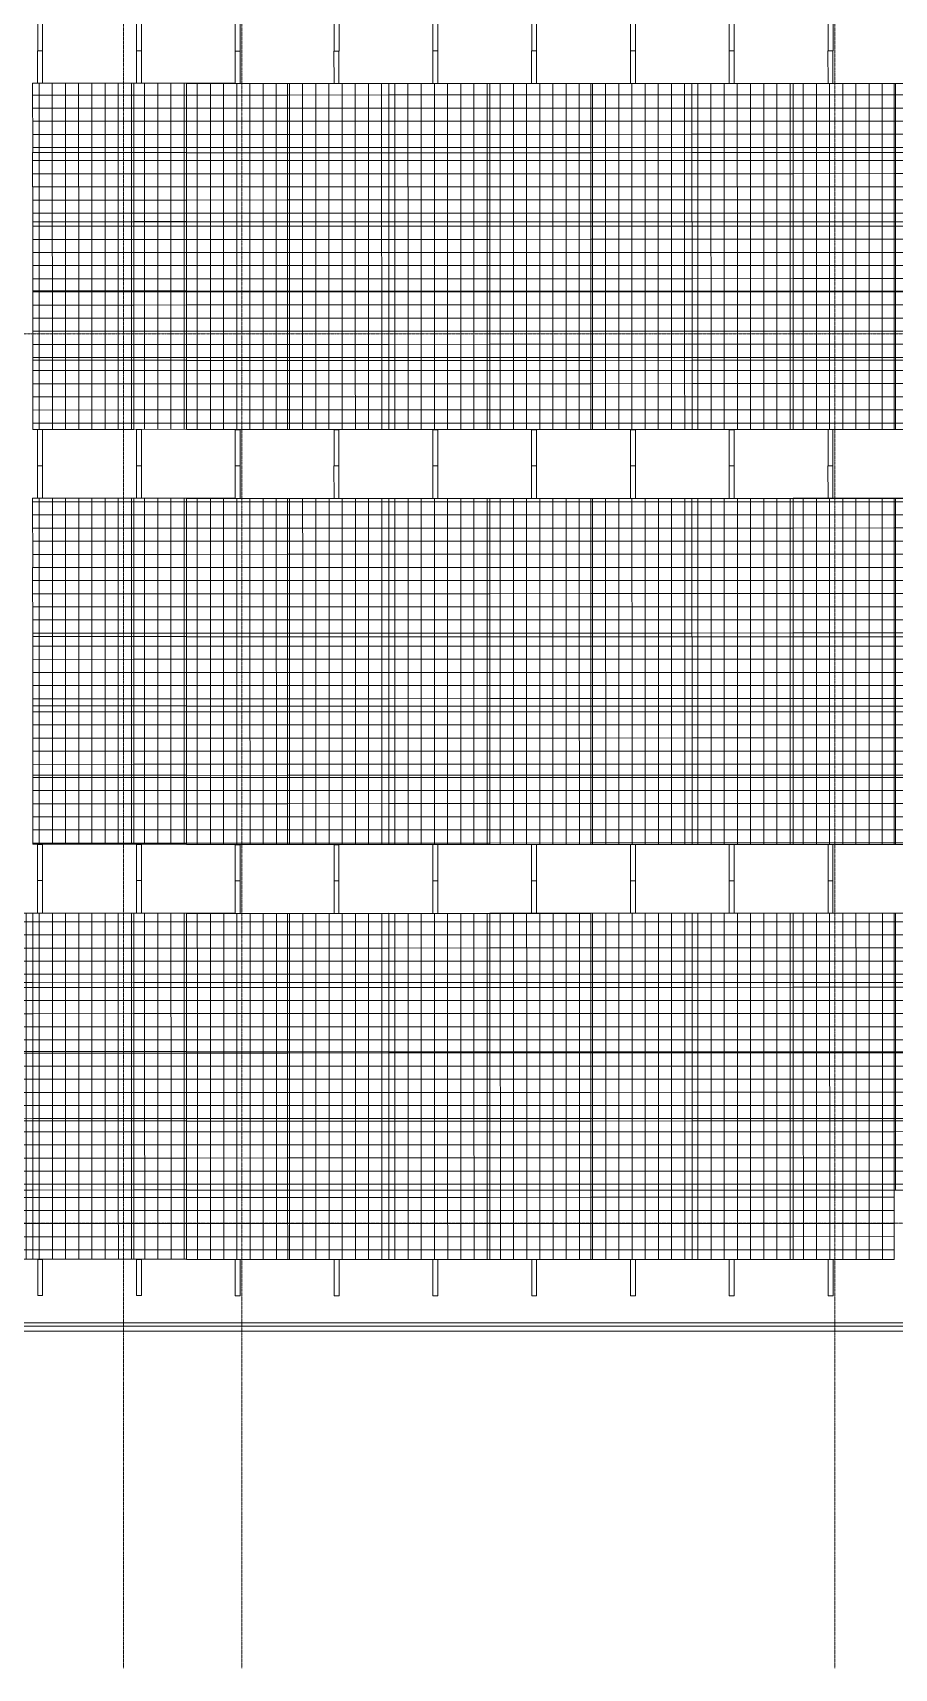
# Model space of a CAD drawing. Header units: inches. Extents: x -1714 to 1984, y -1043 to 970.
# Drawn here: x -92 to 431, y -1043 to -50 of the extents above; entities that cross this region are included whole.
import ezdxf

# ---------------------------------------------------------------- set-up
doc = ezdxf.new("R2010")
doc.units = ezdxf.units.IN
doc.header["$MEASUREMENT"] = 0
doc.linetypes.add('Grid Line 1_2_', pattern=[0.875, 0.5, -0.125, 0.125, -0.125])
for name, color, linetype, lineweight in [('A-FLOR-HRAL', 11, 'Continuous', 9), ('A-ROOF', 132, 'Continuous', 13), ('E-ELEC-EQPM', 71, 'Continuous', 9), ('S-BEAM', 12, 'Continuous', 9), ('S-GRID', 1, 'Continuous', 9)]:
    doc.layers.add(name, color=color, linetype=linetype, lineweight=lineweight)
pattern_1 = [(0, (0, -0.022), (0, 7.97), []), (90, (0, -0.022), (-8, 5e-16), [])]
pattern_2 = [(180, (24, 42.039), (-9e-17, -0.69725), []), (270, (24, 42.039), (8, 5e-16), [])]

# ---------------------------------------------------------------- blocks, each defined once
blk = doc.blocks.new('PV Truss Beam 5 degrees 21 feet - PV Truss Beam 5 degrees 21 feet-1388190-L3')
at = {"layer": 'S-BEAM'}
for p, q in [((-126, 0), (-106.3, 0)), ((-126, 0), (-126, -3)), ((-106.3, -3), (-126, -3)), ((103.92, 0), (104, 0)), ((104, -3), (103.92, -3)), ((104, 0), (126, 0)), ((104, -3), (104, 0)), ((126, -3), (104, -3)), ((126, 0), (126, -3))]:
    blk.add_line(p, q, dxfattribs=at)
blk = doc.blocks.new('PV Truss Beam 5 degrees 21 feet - PV Truss Beam 5 degrees 21 feet-1391015-L3')
at = {"layer": 'S-BEAM'}
for p, q in [((-126, 0), (-106.3, 0)), ((-126, 0), (-126, -3)), ((-106.3, -3), (-126, -3)), ((103.92, 0), (104, 0)), ((104, -3), (103.92, -3)), ((104, 0), (126, 0)), ((104, -3), (104, 0)), ((126, -3), (104, -3))]:
    blk.add_line(p, q, dxfattribs=at)
blk = doc.blocks.new('PV Panel-Sunpower X22-360 5 degrees - PV Panel-Sunpower X22-360 5 degrees-V8-L3')
at = {"layer": 'E-ELEC-EQPM'}
h = blk.add_hatch(dxfattribs=at)
h.set_pattern_fill('FP_1', color=256, style=0, pattern_type=2)
h.set_pattern_definition(pattern_1)
h.paths.add_polyline_path([(0, -0.02), (61.4, -0.02), (61.4, 42.02), (0, 42.02), (0, 6.67)])
for p, q in [((61.4, 42.02), (0, 42.02)), ((0, 42.02), (0, -0.02)), ((61.4, -0.02), (61.4, 42.02)), ((0, -0.02), (61.4, -0.02))]:
    blk.add_line(p, q, dxfattribs=at)
blk = doc.blocks.new('PV Panel-Sunpower X22-360 5 degrees - PV Panel-Sunpower X22-360 5 degrees-V15-L3')
at = {"layer": 'E-ELEC-EQPM'}
h = blk.add_hatch(dxfattribs=at)
h.set_pattern_fill('FP_1', color=256, style=0, pattern_type=2)
h.set_pattern_definition(pattern_1)
h.paths.add_polyline_path([(0, -0.02), (61.4, -0.02), (61.4, 42.02), (0, 42.02), (0, 21.56)])
for p, q in [((61.4, 42.02), (0, 42.02)), ((0, 42.02), (0, -0.02)), ((29.4, 42.04), (61.4, 42.04)), ((61.4, 42.04), (61.4, 42.02)), ((61.4, -0.02), (61.4, 42.02)), ((0, -0.02), (61.4, -0.02))]:
    blk.add_line(p, q, dxfattribs=at)
blk = doc.blocks.new('PV Panel-Sunpower X22-360 5 degrees - PV Panel-Sunpower X22-360 5 degrees-V9-L3')
at = {"layer": 'E-ELEC-EQPM'}
h = blk.add_hatch(dxfattribs=at)
h.set_pattern_fill('FP_2', color=256, style=0, pattern_type=2)
h.set_pattern_definition(pattern_2)
h.paths.add_polyline_path([(61.4, 42.02), (61.4, 42.04), (0, 42.04), (0, 42.02)])
h = blk.add_hatch(dxfattribs=at)
h.set_pattern_fill('FP_1', color=256, style=0, pattern_type=2)
h.set_pattern_definition(pattern_1)
h.paths.add_polyline_path([(0, -0.02), (61.4, -0.02), (61.4, 42.02), (0, 42.02), (0, 21.45)])
for p, q in [((0, 42.04), (61.4, 42.04)), ((0, 42.04), (0, 42.02)), ((61.4, 42.02), (0, 42.02)), ((0, 42.02), (0, -0.02)), ((61.4, 42.04), (61.4, 42.02)), ((61.4, -0.02), (61.4, 42.02)), ((0, -0.02), (61.4, -0.02))]:
    blk.add_line(p, q, dxfattribs=at)
blk = doc.blocks.new('PV Panel-Sunpower X22-360 5 degrees - PV Panel-Sunpower X22-360 5 degrees-V10-L3')
at = {"layer": 'E-ELEC-EQPM'}
h = blk.add_hatch(dxfattribs=at)
h.set_pattern_fill('FP_1', color=256, style=0, pattern_type=2)
h.set_pattern_definition(pattern_1)
h.paths.add_polyline_path([(0, -0.02), (61.4, -0.02), (61.4, 42.02), (0, 42.02), (0, 21.44)])
for p, q in [((0, 42.04), (61.4, 42.04)), ((0, 42.04), (0, 42.02)), ((61.4, 42.02), (0, 42.02)), ((0, 42.02), (0, -0.02)), ((61.4, 42.04), (61.4, 42.02)), ((61.4, -0.02), (61.4, 42.02)), ((0, -0.02), (61.4, -0.02))]:
    blk.add_line(p, q, dxfattribs=at)
blk = doc.blocks.new('PV Truss Beam 5 degrees 21 feet - PV Truss Beam 5 degrees 21 feet-1391016-L3')
at = {"layer": 'S-BEAM'}
for p, q in [((-126, 0), (-106.3, 0)), ((-126, 0), (-126, -3)), ((-106.3, -3), (-126, -3)), ((103.92, 0), (104, 0)), ((104, -3), (103.92, -3)), ((104, 0), (126, 0)), ((104, -3), (104, 0)), ((126, -3), (104, -3))]:
    blk.add_line(p, q, dxfattribs=at)
blk = doc.blocks.new('PV Truss Beam 5 degrees 21 feet - PV Truss Beam 5 degrees 21 feet-1391017-L3')
at = {"layer": 'S-BEAM'}
for p, q in [((-126, 0), (-106.3, 0)), ((-126, 0), (-126, -3)), ((-106.3, -3), (-126, -3)), ((103.92, 0), (104, 0)), ((104, -3), (103.92, -3)), ((104, 0), (126, 0)), ((104, -3), (104, 0)), ((126, -3), (104, -3)), ((126, 0), (126, -0.07))]:
    blk.add_line(p, q, dxfattribs=at)
blk = doc.blocks.new('PV Truss Beam 5 degrees 21 feet - PV Truss Beam 5 degrees 21 feet-V25-L3')
at = {"layer": 'S-BEAM'}
for p, q in [((-126, 0), (-106.29, 0)), ((-126, 0), (-126, -3)), ((-106.29, -3), (-126, -3)), ((103.93, 0), (104, 0)), ((104, -3), (103.93, -3)), ((104, 0), (126, 0)), ((104, -3), (104, 0)), ((126, -3), (104, -3)), ((126, 0), (126, -3))]:
    blk.add_line(p, q, dxfattribs=at)
blk = doc.blocks.new('PV Truss Beam 5 degrees 21 feet - PV Truss Beam 5 degrees 21 feet-V29-L3')
at = {"layer": 'S-BEAM'}
for p, q in [((-126, 0), (-106.29, 0)), ((-126, 0), (-126, -3)), ((-106.29, -3), (-126, -3)), ((103.93, 0), (104, 0)), ((104, -3), (103.93, -3)), ((104, 0), (126, 0)), ((104, -3), (104, 0)), ((126, -3), (104, -3))]:
    blk.add_line(p, q, dxfattribs=at)
blk = doc.blocks.new('PV Truss Beam 5 degrees 21 feet - PV Truss Beam 5 degrees 21 feet-V32-L3')
at = {"layer": 'S-BEAM'}
for p, q in [((-126, 0), (-106.29, 0)), ((-126, 0), (-126, -3)), ((-106.29, -3), (-126, -3)), ((103.93, 0), (104, 0)), ((104, -3), (103.93, -3)), ((104, 0), (126, 0)), ((104, -3), (104, 0)), ((126, -3), (104, -3))]:
    blk.add_line(p, q, dxfattribs=at)
blk = doc.blocks.new('PV Truss Beam 5 degrees 21 feet - PV Truss Beam 5 degrees 21 feet-1391828-L3')
at = {"layer": 'S-BEAM'}
for p, q in [((-126, 0), (-106.29, 0)), ((-126, 0), (-126, -3)), ((-106.29, -3), (-126, -3)), ((103.93, 0), (104, 0)), ((104, -3), (103.93, -3)), ((104, 0), (126, 0)), ((104, -3), (104, 0)), ((126, -3), (104, -3)), ((126, 0), (126, -0.07))]:
    blk.add_line(p, q, dxfattribs=at)
blk = doc.blocks.new('PV Panel-Sunpower X22-360 5 degrees - PV Panel-Sunpower X22-360 5 degrees-V39-L3')
at = {"layer": 'E-ELEC-EQPM'}
h = blk.add_hatch(dxfattribs=at)
h.set_pattern_fill('FP_1', color=256, style=0, pattern_type=2)
h.set_pattern_definition(pattern_1)
h.paths.add_polyline_path([(0, -0.02), (32, -0.02), (31.99, 42.02), (0, 42.02)])
for p, q in [((32, 42.02), (0, 42.02)), ((0, 42.02), (0, -0.02)), ((0, -0.02), (32, -0.02))]:
    blk.add_line(p, q, dxfattribs=at)
blk = doc.blocks.new('PV Panel-Sunpower X22-360 5 degrees - PV Panel-Sunpower X22-360 5 degrees-V40-L3')
at = {"layer": 'E-ELEC-EQPM'}
h = blk.add_hatch(dxfattribs=at)
h.set_pattern_fill('FP_2', color=256, style=0, pattern_type=2)
h.set_pattern_definition(pattern_2)
h.paths.add_polyline_path([(61.4, 42.02), (61.4, 42.04), (0, 42.04), (0, 42.02)])
h = blk.add_hatch(dxfattribs=at)
h.set_pattern_fill('FP_1', color=256, style=0, pattern_type=2)
h.set_pattern_definition(pattern_1)
h.paths.add_polyline_path([(0, -0.02), (32, -0.02), (32, 42.02), (0, 42.02), (0, 21.4)])
h.paths.add_polyline_path([(32, 41.85), (61.4, 41.85), (61.4, 42.02), (32, 42.02), (32, 41.85)])
for p, q in [((0, 42.04), (61.4, 42.04)), ((0, 42.04), (0, 42.02)), ((61.4, 42.02), (0, 42.02)), ((0, 42.02), (0, -0.02)), ((61.4, 42.04), (61.4, 42.02)), ((61.4, 41.85), (61.4, 42.02)), ((0, -0.02), (32, -0.02))]:
    blk.add_line(p, q, dxfattribs=at)
blk = doc.blocks.new('PV Panel-Sunpower X22-360 5 degrees - PV Panel-Sunpower X22-360 5 degrees-V42-L3')
at = {"layer": 'E-ELEC-EQPM'}
h = blk.add_hatch(dxfattribs=at)
h.set_pattern_fill('FP_2', color=256, style=0, pattern_type=2)
h.set_pattern_definition(pattern_2)
h.paths.add_polyline_path([(61.4, 42.02), (61.4, 42.04), (0, 42.04), (0, 42.02)])
h = blk.add_hatch(dxfattribs=at)
h.set_pattern_fill('FP_1', color=256, style=0, pattern_type=2)
h.set_pattern_definition(pattern_1)
h.paths.add_polyline_path([(0, -0.02), (31.99, -0.02), (32, 42.02), (0, 42.02), (0, 41.85)])
h.paths.add_polyline_path([(31.99, -0.02), (32, -0.02), (32, 41.85)])
h.paths.add_polyline_path([(32, 41.85), (61.4, 41.85), (61.4, 42.02), (32, 42.02), (32, 41.85)])
for p, q in [((0, 42.04), (61.4, 42.04)), ((0, 42.04), (0, 42.02)), ((61.4, 42.02), (0, 42.02)), ((0, 42.02), (0, -0.02)), ((61.4, 42.04), (61.4, 42.02)), ((61.4, 41.85), (61.4, 42.02)), ((0, -0.02), (32, -0.02))]:
    blk.add_line(p, q, dxfattribs=at)
blk = doc.blocks.new('Top Rail Type - Top Rail_Internal_-1430160-L3')
at = {"layer": 'A-FLOR-HRAL'}
for p, q in [((-1459.85, -833.35), (1346.15, -833.35)), ((1348.15, -835.35), (-1461.85, -835.35))]:
    blk.add_line(p, q, dxfattribs=at)
blk = doc.blocks.new('Top Rail Type - Top Rail_Internal_-V46-L3')
at = {"layer": 'A-FLOR-HRAL'}
for p, q in [((1346.15, -833.35), (-1459.85, -833.35)), ((1348.15, -835.35), (-1461.85, -835.35))]:
    blk.add_line(p, q, dxfattribs=at)

msp = doc.modelspace()

# ---------------------------------------------------------------- linework, layer by layer
at = {"layer": 'A-ROOF'}
msp.add_line((-1464.85, -838.35), (1351.15, -838.35), dxfattribs=at)
at = {"layer": 'S-GRID', "linetype": 'Grid Line 1_2_'}
for p, q in [((-36.85, -1043.15), (-36.85, 921.91)), ((35.15, -1043.15), (35.15, 921.91)), ((395.15, -1043.15), (395.15, 921.91)), ((-1714.25, -232.79), (1936.33, -232.79)), ((-1714.25, -772.79), (1936.33, -772.79))]:
    msp.add_line(p, q, dxfattribs=at)

# ---------------------------------------------------------------- block references
at = {"layer": 'A-FLOR-HRAL'}
for name in ['Top Rail Type - Top Rail_Internal_-1430160-L3', 'Top Rail Type - Top Rail_Internal_-V46-L3']:
    msp.add_blockref(name, (0, 0), dxfattribs=at)
at = {"layer": 'E-ELEC-EQPM', "rotation": 0.007778619293406285}
for name, p in [('PV Panel-Sunpower X22-360 5 degrees - PV Panel-Sunpower X22-360 5 degrees-V10-L3', (-91.91, -122.55)), ('PV Panel-Sunpower X22-360 5 degrees - PV Panel-Sunpower X22-360 5 degrees-V40-L3', (-30.51, -122.55)), ('PV Panel-Sunpower X22-360 5 degrees - PV Panel-Sunpower X22-360 5 degrees-V15-L3', (1.49, -122.71)), ('PV Panel-Sunpower X22-360 5 degrees - PV Panel-Sunpower X22-360 5 degrees-V9-L3', (62.89, -122.7)), ('PV Panel-Sunpower X22-360 5 degrees - PV Panel-Sunpower X22-360 5 degrees-V10-L3', (124.29, -122.7)), ('PV Panel-Sunpower X22-360 5 degrees - PV Panel-Sunpower X22-360 5 degrees-V9-L3', (185.69, -122.69)), ('PV Panel-Sunpower X22-360 5 degrees - PV Panel-Sunpower X22-360 5 degrees-V10-L3', (247.09, -122.68)), ('PV Panel-Sunpower X22-360 5 degrees - PV Panel-Sunpower X22-360 5 degrees-V9-L3', (308.49, -122.67)), ('PV Panel-Sunpower X22-360 5 degrees - PV Panel-Sunpower X22-360 5 degrees-V9-L3', (369.89, -122.66)), ('PV Panel-Sunpower X22-360 5 degrees - PV Panel-Sunpower X22-360 5 degrees-V10-L3', (431.29, -122.65)), ('PV Panel-Sunpower X22-360 5 degrees - PV Panel-Sunpower X22-360 5 degrees-V8-L3', (-91.91, -164.59)), ('PV Panel-Sunpower X22-360 5 degrees - PV Panel-Sunpower X22-360 5 degrees-V39-L3', (-30.51, -164.59)), ('PV Panel-Sunpower X22-360 5 degrees - PV Panel-Sunpower X22-360 5 degrees-V8-L3', (1.49, -164.75)), ('PV Panel-Sunpower X22-360 5 degrees - PV Panel-Sunpower X22-360 5 degrees-V8-L3', (62.89, -164.74)), ('PV Panel-Sunpower X22-360 5 degrees - PV Panel-Sunpower X22-360 5 degrees-V8-L3', (124.29, -164.74)), ('PV Panel-Sunpower X22-360 5 degrees - PV Panel-Sunpower X22-360 5 degrees-V8-L3', (185.69, -164.73)), ('PV Panel-Sunpower X22-360 5 degrees - PV Panel-Sunpower X22-360 5 degrees-V8-L3', (247.09, -164.72)), ('PV Panel-Sunpower X22-360 5 degrees - PV Panel-Sunpower X22-360 5 degrees-V8-L3', (308.49, -164.71)), ('PV Panel-Sunpower X22-360 5 degrees - PV Panel-Sunpower X22-360 5 degrees-V8-L3', (369.89, -164.7)), ('PV Panel-Sunpower X22-360 5 degrees - PV Panel-Sunpower X22-360 5 degrees-V8-L3', (431.29, -164.69)), ('PV Panel-Sunpower X22-360 5 degrees - PV Panel-Sunpower X22-360 5 degrees-V8-L3', (-91.9, -206.63)), ('PV Panel-Sunpower X22-360 5 degrees - PV Panel-Sunpower X22-360 5 degrees-V39-L3', (-30.5, -206.62)), ('PV Panel-Sunpower X22-360 5 degrees - PV Panel-Sunpower X22-360 5 degrees-V8-L3', (1.5, -206.79)), ('PV Panel-Sunpower X22-360 5 degrees - PV Panel-Sunpower X22-360 5 degrees-V8-L3', (62.9, -206.78)), ('PV Panel-Sunpower X22-360 5 degrees - PV Panel-Sunpower X22-360 5 degrees-V8-L3', (124.3, -206.77)), ('PV Panel-Sunpower X22-360 5 degrees - PV Panel-Sunpower X22-360 5 degrees-V8-L3', (185.7, -206.77)), ('PV Panel-Sunpower X22-360 5 degrees - PV Panel-Sunpower X22-360 5 degrees-V8-L3', (247.1, -206.76)), ('PV Panel-Sunpower X22-360 5 degrees - PV Panel-Sunpower X22-360 5 degrees-V8-L3', (308.5, -206.75)), ('PV Panel-Sunpower X22-360 5 degrees - PV Panel-Sunpower X22-360 5 degrees-V8-L3', (369.9, -206.74)), ('PV Panel-Sunpower X22-360 5 degrees - PV Panel-Sunpower X22-360 5 degrees-V8-L3', (431.3, -206.73)), ('PV Panel-Sunpower X22-360 5 degrees - PV Panel-Sunpower X22-360 5 degrees-V8-L3', (-91.89, -248.67)), ('PV Panel-Sunpower X22-360 5 degrees - PV Panel-Sunpower X22-360 5 degrees-V39-L3', (-30.49, -248.66)), ('PV Panel-Sunpower X22-360 5 degrees - PV Panel-Sunpower X22-360 5 degrees-V8-L3', (1.51, -248.83)), ('PV Panel-Sunpower X22-360 5 degrees - PV Panel-Sunpower X22-360 5 degrees-V8-L3', (62.91, -248.82)), ('PV Panel-Sunpower X22-360 5 degrees - PV Panel-Sunpower X22-360 5 degrees-V8-L3', (124.31, -248.81)), ('PV Panel-Sunpower X22-360 5 degrees - PV Panel-Sunpower X22-360 5 degrees-V8-L3', (185.71, -248.81)), ('PV Panel-Sunpower X22-360 5 degrees - PV Panel-Sunpower X22-360 5 degrees-V8-L3', (247.11, -248.8)), ('PV Panel-Sunpower X22-360 5 degrees - PV Panel-Sunpower X22-360 5 degrees-V8-L3', (308.51, -248.79)), ('PV Panel-Sunpower X22-360 5 degrees - PV Panel-Sunpower X22-360 5 degrees-V8-L3', (369.91, -248.78)), ('PV Panel-Sunpower X22-360 5 degrees - PV Panel-Sunpower X22-360 5 degrees-V8-L3', (431.31, -248.77)), ('PV Panel-Sunpower X22-360 5 degrees - PV Panel-Sunpower X22-360 5 degrees-V8-L3', (-91.89, -290.71)), ('PV Panel-Sunpower X22-360 5 degrees - PV Panel-Sunpower X22-360 5 degrees-V39-L3', (-30.49, -290.7)), ('PV Panel-Sunpower X22-360 5 degrees - PV Panel-Sunpower X22-360 5 degrees-V8-L3', (1.51, -290.87)), ('PV Panel-Sunpower X22-360 5 degrees - PV Panel-Sunpower X22-360 5 degrees-V8-L3', (62.91, -290.86)), ('PV Panel-Sunpower X22-360 5 degrees - PV Panel-Sunpower X22-360 5 degrees-V8-L3', (124.31, -290.85)), ('PV Panel-Sunpower X22-360 5 degrees - PV Panel-Sunpower X22-360 5 degrees-V8-L3', (185.71, -290.85)), ('PV Panel-Sunpower X22-360 5 degrees - PV Panel-Sunpower X22-360 5 degrees-V8-L3', (247.11, -290.84)), ('PV Panel-Sunpower X22-360 5 degrees - PV Panel-Sunpower X22-360 5 degrees-V8-L3', (308.51, -290.83)), ('PV Panel-Sunpower X22-360 5 degrees - PV Panel-Sunpower X22-360 5 degrees-V8-L3', (369.91, -290.82)), ('PV Panel-Sunpower X22-360 5 degrees - PV Panel-Sunpower X22-360 5 degrees-V8-L3', (431.31, -290.81)), ('PV Panel-Sunpower X22-360 5 degrees - PV Panel-Sunpower X22-360 5 degrees-V10-L3', (-91.91, -374.55)), ('PV Panel-Sunpower X22-360 5 degrees - PV Panel-Sunpower X22-360 5 degrees-V42-L3', (-30.51, -374.55)), ('PV Panel-Sunpower X22-360 5 degrees - PV Panel-Sunpower X22-360 5 degrees-V15-L3', (1.49, -374.71)), ('PV Panel-Sunpower X22-360 5 degrees - PV Panel-Sunpower X22-360 5 degrees-V9-L3', (62.89, -374.7)), ('PV Panel-Sunpower X22-360 5 degrees - PV Panel-Sunpower X22-360 5 degrees-V10-L3', (124.29, -374.7)), ('PV Panel-Sunpower X22-360 5 degrees - PV Panel-Sunpower X22-360 5 degrees-V9-L3', (185.69, -374.69)), ('PV Panel-Sunpower X22-360 5 degrees - PV Panel-Sunpower X22-360 5 degrees-V10-L3', (247.09, -374.68)), ('PV Panel-Sunpower X22-360 5 degrees - PV Panel-Sunpower X22-360 5 degrees-V9-L3', (308.49, -374.67)), ('PV Panel-Sunpower X22-360 5 degrees - PV Panel-Sunpower X22-360 5 degrees-V9-L3', (369.89, -374.66)), ('PV Panel-Sunpower X22-360 5 degrees - PV Panel-Sunpower X22-360 5 degrees-V10-L3', (431.29, -374.65)), ('PV Panel-Sunpower X22-360 5 degrees - PV Panel-Sunpower X22-360 5 degrees-V8-L3', (-91.91, -416.59)), ('PV Panel-Sunpower X22-360 5 degrees - PV Panel-Sunpower X22-360 5 degrees-V39-L3', (-30.51, -416.59)), ('PV Panel-Sunpower X22-360 5 degrees - PV Panel-Sunpower X22-360 5 degrees-V8-L3', (1.49, -416.75)), ('PV Panel-Sunpower X22-360 5 degrees - PV Panel-Sunpower X22-360 5 degrees-V8-L3', (62.89, -416.74)), ('PV Panel-Sunpower X22-360 5 degrees - PV Panel-Sunpower X22-360 5 degrees-V8-L3', (124.29, -416.74)), ('PV Panel-Sunpower X22-360 5 degrees - PV Panel-Sunpower X22-360 5 degrees-V8-L3', (185.69, -416.73)), ('PV Panel-Sunpower X22-360 5 degrees - PV Panel-Sunpower X22-360 5 degrees-V8-L3', (247.09, -416.72)), ('PV Panel-Sunpower X22-360 5 degrees - PV Panel-Sunpower X22-360 5 degrees-V8-L3', (308.49, -416.71)), ('PV Panel-Sunpower X22-360 5 degrees - PV Panel-Sunpower X22-360 5 degrees-V8-L3', (369.89, -416.7)), ('PV Panel-Sunpower X22-360 5 degrees - PV Panel-Sunpower X22-360 5 degrees-V8-L3', (431.29, -416.69)), ('PV Panel-Sunpower X22-360 5 degrees - PV Panel-Sunpower X22-360 5 degrees-V8-L3', (-91.9, -458.63)), ('PV Panel-Sunpower X22-360 5 degrees - PV Panel-Sunpower X22-360 5 degrees-V39-L3', (-30.5, -458.62)), ('PV Panel-Sunpower X22-360 5 degrees - PV Panel-Sunpower X22-360 5 degrees-V8-L3', (1.5, -458.79)), ('PV Panel-Sunpower X22-360 5 degrees - PV Panel-Sunpower X22-360 5 degrees-V8-L3', (62.9, -458.78)), ('PV Panel-Sunpower X22-360 5 degrees - PV Panel-Sunpower X22-360 5 degrees-V8-L3', (124.3, -458.77)), ('PV Panel-Sunpower X22-360 5 degrees - PV Panel-Sunpower X22-360 5 degrees-V8-L3', (185.7, -458.77)), ('PV Panel-Sunpower X22-360 5 degrees - PV Panel-Sunpower X22-360 5 degrees-V8-L3', (247.1, -458.76)), ('PV Panel-Sunpower X22-360 5 degrees - PV Panel-Sunpower X22-360 5 degrees-V8-L3', (308.5, -458.75)), ('PV Panel-Sunpower X22-360 5 degrees - PV Panel-Sunpower X22-360 5 degrees-V8-L3', (369.9, -458.74)), ('PV Panel-Sunpower X22-360 5 degrees - PV Panel-Sunpower X22-360 5 degrees-V8-L3', (431.3, -458.73)), ('PV Panel-Sunpower X22-360 5 degrees - PV Panel-Sunpower X22-360 5 degrees-V8-L3', (-91.89, -500.67)), ('PV Panel-Sunpower X22-360 5 degrees - PV Panel-Sunpower X22-360 5 degrees-V39-L3', (-30.49, -500.66)), ('PV Panel-Sunpower X22-360 5 degrees - PV Panel-Sunpower X22-360 5 degrees-V8-L3', (1.51, -500.83)), ('PV Panel-Sunpower X22-360 5 degrees - PV Panel-Sunpower X22-360 5 degrees-V8-L3', (62.91, -500.82)), ('PV Panel-Sunpower X22-360 5 degrees - PV Panel-Sunpower X22-360 5 degrees-V8-L3', (124.31, -500.81)), ('PV Panel-Sunpower X22-360 5 degrees - PV Panel-Sunpower X22-360 5 degrees-V8-L3', (185.71, -500.81)), ('PV Panel-Sunpower X22-360 5 degrees - PV Panel-Sunpower X22-360 5 degrees-V8-L3', (247.11, -500.8)), ('PV Panel-Sunpower X22-360 5 degrees - PV Panel-Sunpower X22-360 5 degrees-V8-L3', (308.51, -500.79)), ('PV Panel-Sunpower X22-360 5 degrees - PV Panel-Sunpower X22-360 5 degrees-V8-L3', (369.91, -500.78)), ('PV Panel-Sunpower X22-360 5 degrees - PV Panel-Sunpower X22-360 5 degrees-V8-L3', (431.31, -500.77)), ('PV Panel-Sunpower X22-360 5 degrees - PV Panel-Sunpower X22-360 5 degrees-V8-L3', (-91.89, -542.71)), ('PV Panel-Sunpower X22-360 5 degrees - PV Panel-Sunpower X22-360 5 degrees-V39-L3', (-30.49, -542.7)), ('PV Panel-Sunpower X22-360 5 degrees - PV Panel-Sunpower X22-360 5 degrees-V8-L3', (1.51, -542.87)), ('PV Panel-Sunpower X22-360 5 degrees - PV Panel-Sunpower X22-360 5 degrees-V8-L3', (62.91, -542.86)), ('PV Panel-Sunpower X22-360 5 degrees - PV Panel-Sunpower X22-360 5 degrees-V8-L3', (124.31, -542.85)), ('PV Panel-Sunpower X22-360 5 degrees - PV Panel-Sunpower X22-360 5 degrees-V8-L3', (185.71, -542.85)), ('PV Panel-Sunpower X22-360 5 degrees - PV Panel-Sunpower X22-360 5 degrees-V8-L3', (247.11, -542.84)), ('PV Panel-Sunpower X22-360 5 degrees - PV Panel-Sunpower X22-360 5 degrees-V8-L3', (308.51, -542.83)), ('PV Panel-Sunpower X22-360 5 degrees - PV Panel-Sunpower X22-360 5 degrees-V8-L3', (369.91, -542.82)), ('PV Panel-Sunpower X22-360 5 degrees - PV Panel-Sunpower X22-360 5 degrees-V8-L3', (431.31, -542.81)), ('PV Panel-Sunpower X22-360 5 degrees - PV Panel-Sunpower X22-360 5 degrees-V9-L3', (-153.28, -626.56)), ('PV Panel-Sunpower X22-360 5 degrees - PV Panel-Sunpower X22-360 5 degrees-V10-L3', (-91.88, -626.55)), ('PV Panel-Sunpower X22-360 5 degrees - PV Panel-Sunpower X22-360 5 degrees-V40-L3', (-30.48, -626.55)), ('PV Panel-Sunpower X22-360 5 degrees - PV Panel-Sunpower X22-360 5 degrees-V15-L3', (1.52, -626.71)), ('PV Panel-Sunpower X22-360 5 degrees - PV Panel-Sunpower X22-360 5 degrees-V9-L3', (62.92, -626.7)), ('PV Panel-Sunpower X22-360 5 degrees - PV Panel-Sunpower X22-360 5 degrees-V10-L3', (124.32, -626.7)), ('PV Panel-Sunpower X22-360 5 degrees - PV Panel-Sunpower X22-360 5 degrees-V9-L3', (185.72, -626.69)), ('PV Panel-Sunpower X22-360 5 degrees - PV Panel-Sunpower X22-360 5 degrees-V10-L3', (247.12, -626.68)), ('PV Panel-Sunpower X22-360 5 degrees - PV Panel-Sunpower X22-360 5 degrees-V9-L3', (308.52, -626.67)), ('PV Panel-Sunpower X22-360 5 degrees - PV Panel-Sunpower X22-360 5 degrees-V9-L3', (369.92, -626.66)), ('PV Panel-Sunpower X22-360 5 degrees - PV Panel-Sunpower X22-360 5 degrees-V10-L3', (431.32, -626.65)), ('PV Panel-Sunpower X22-360 5 degrees - PV Panel-Sunpower X22-360 5 degrees-V8-L3', (-153.27, -668.6)), ('PV Panel-Sunpower X22-360 5 degrees - PV Panel-Sunpower X22-360 5 degrees-V8-L3', (-91.87, -668.59)), ('PV Panel-Sunpower X22-360 5 degrees - PV Panel-Sunpower X22-360 5 degrees-V39-L3', (-30.47, -668.59)), ('PV Panel-Sunpower X22-360 5 degrees - PV Panel-Sunpower X22-360 5 degrees-V8-L3', (1.53, -668.75)), ('PV Panel-Sunpower X22-360 5 degrees - PV Panel-Sunpower X22-360 5 degrees-V8-L3', (62.93, -668.74)), ('PV Panel-Sunpower X22-360 5 degrees - PV Panel-Sunpower X22-360 5 degrees-V8-L3', (124.33, -668.74)), ('PV Panel-Sunpower X22-360 5 degrees - PV Panel-Sunpower X22-360 5 degrees-V8-L3', (185.73, -668.73)), ('PV Panel-Sunpower X22-360 5 degrees - PV Panel-Sunpower X22-360 5 degrees-V8-L3', (247.13, -668.72)), ('PV Panel-Sunpower X22-360 5 degrees - PV Panel-Sunpower X22-360 5 degrees-V8-L3', (308.53, -668.71)), ('PV Panel-Sunpower X22-360 5 degrees - PV Panel-Sunpower X22-360 5 degrees-V8-L3', (369.93, -668.7)), ('PV Panel-Sunpower X22-360 5 degrees - PV Panel-Sunpower X22-360 5 degrees-V8-L3', (431.33, -668.69)), ('PV Panel-Sunpower X22-360 5 degrees - PV Panel-Sunpower X22-360 5 degrees-V8-L3', (-153.27, -710.64)), ('PV Panel-Sunpower X22-360 5 degrees - PV Panel-Sunpower X22-360 5 degrees-V8-L3', (-91.87, -710.63)), ('PV Panel-Sunpower X22-360 5 degrees - PV Panel-Sunpower X22-360 5 degrees-V39-L3', (-30.47, -710.62)), ('PV Panel-Sunpower X22-360 5 degrees - PV Panel-Sunpower X22-360 5 degrees-V8-L3', (1.53, -710.79)), ('PV Panel-Sunpower X22-360 5 degrees - PV Panel-Sunpower X22-360 5 degrees-V8-L3', (62.93, -710.78)), ('PV Panel-Sunpower X22-360 5 degrees - PV Panel-Sunpower X22-360 5 degrees-V8-L3', (124.33, -710.77)), ('PV Panel-Sunpower X22-360 5 degrees - PV Panel-Sunpower X22-360 5 degrees-V8-L3', (185.73, -710.77)), ('PV Panel-Sunpower X22-360 5 degrees - PV Panel-Sunpower X22-360 5 degrees-V8-L3', (247.13, -710.76)), ('PV Panel-Sunpower X22-360 5 degrees - PV Panel-Sunpower X22-360 5 degrees-V8-L3', (308.53, -710.75)), ('PV Panel-Sunpower X22-360 5 degrees - PV Panel-Sunpower X22-360 5 degrees-V8-L3', (369.93, -710.74)), ('PV Panel-Sunpower X22-360 5 degrees - PV Panel-Sunpower X22-360 5 degrees-V8-L3', (431.33, -710.73)), ('PV Panel-Sunpower X22-360 5 degrees - PV Panel-Sunpower X22-360 5 degrees-V8-L3', (-153.26, -752.68)), ('PV Panel-Sunpower X22-360 5 degrees - PV Panel-Sunpower X22-360 5 degrees-V8-L3', (-91.86, -752.67)), ('PV Panel-Sunpower X22-360 5 degrees - PV Panel-Sunpower X22-360 5 degrees-V39-L3', (-30.46, -752.66)), ('PV Panel-Sunpower X22-360 5 degrees - PV Panel-Sunpower X22-360 5 degrees-V8-L3', (1.54, -752.83)), ('PV Panel-Sunpower X22-360 5 degrees - PV Panel-Sunpower X22-360 5 degrees-V8-L3', (62.94, -752.82)), ('PV Panel-Sunpower X22-360 5 degrees - PV Panel-Sunpower X22-360 5 degrees-V8-L3', (124.34, -752.81)), ('PV Panel-Sunpower X22-360 5 degrees - PV Panel-Sunpower X22-360 5 degrees-V8-L3', (185.74, -752.81)), ('PV Panel-Sunpower X22-360 5 degrees - PV Panel-Sunpower X22-360 5 degrees-V8-L3', (247.14, -752.8)), ('PV Panel-Sunpower X22-360 5 degrees - PV Panel-Sunpower X22-360 5 degrees-V8-L3', (308.54, -752.79)), ('PV Panel-Sunpower X22-360 5 degrees - PV Panel-Sunpower X22-360 5 degrees-V8-L3', (369.94, -752.78)), ('PV Panel-Sunpower X22-360 5 degrees - PV Panel-Sunpower X22-360 5 degrees-V8-L3', (431.34, -752.77)), ('PV Panel-Sunpower X22-360 5 degrees - PV Panel-Sunpower X22-360 5 degrees-V8-L3', (-153.25, -794.72)), ('PV Panel-Sunpower X22-360 5 degrees - PV Panel-Sunpower X22-360 5 degrees-V8-L3', (-91.85, -794.71)), ('PV Panel-Sunpower X22-360 5 degrees - PV Panel-Sunpower X22-360 5 degrees-V39-L3', (-30.45, -794.7)), ('PV Panel-Sunpower X22-360 5 degrees - PV Panel-Sunpower X22-360 5 degrees-V8-L3', (1.55, -794.87)), ('PV Panel-Sunpower X22-360 5 degrees - PV Panel-Sunpower X22-360 5 degrees-V8-L3', (62.95, -794.86)), ('PV Panel-Sunpower X22-360 5 degrees - PV Panel-Sunpower X22-360 5 degrees-V8-L3', (124.35, -794.85)), ('PV Panel-Sunpower X22-360 5 degrees - PV Panel-Sunpower X22-360 5 degrees-V8-L3', (185.75, -794.85)), ('PV Panel-Sunpower X22-360 5 degrees - PV Panel-Sunpower X22-360 5 degrees-V8-L3', (247.15, -794.84)), ('PV Panel-Sunpower X22-360 5 degrees - PV Panel-Sunpower X22-360 5 degrees-V8-L3', (308.55, -794.83)), ('PV Panel-Sunpower X22-360 5 degrees - PV Panel-Sunpower X22-360 5 degrees-V8-L3', (369.95, -794.82))]:
    msp.add_blockref(name, p, dxfattribs=at)
at = {"layer": 'S-BEAM', "rotation": 270.0077786193187}
for name, p in [('PV Truss Beam 5 degrees 21 feet - PV Truss Beam 5 degrees 21 feet-1391828-L3', (-85.87, 65.19)), ('PV Truss Beam 5 degrees 21 feet - PV Truss Beam 5 degrees 21 feet-1391828-L3', (-25.87, 65.2)), ('PV Truss Beam 5 degrees 21 feet - PV Truss Beam 5 degrees 21 feet-1391017-L3', (34.13, 65.03)), ('PV Truss Beam 5 degrees 21 feet - PV Truss Beam 5 degrees 21 feet-1391017-L3', (94.13, 65.04)), ('PV Truss Beam 5 degrees 21 feet - PV Truss Beam 5 degrees 21 feet-1391017-L3', (154.13, 65.05)), ('PV Truss Beam 5 degrees 21 feet - PV Truss Beam 5 degrees 21 feet-1391017-L3', (214.13, 65.06)), ('PV Truss Beam 5 degrees 21 feet - PV Truss Beam 5 degrees 21 feet-1391017-L3', (274.13, 65.06)), ('PV Truss Beam 5 degrees 21 feet - PV Truss Beam 5 degrees 21 feet-1391017-L3', (334.13, 65.07)), ('PV Truss Beam 5 degrees 21 feet - PV Truss Beam 5 degrees 21 feet-1391017-L3', (394.13, 65.08)), ('PV Truss Beam 5 degrees 21 feet - PV Truss Beam 5 degrees 21 feet-V32-L3', (-85.9, -186.81)), ('PV Truss Beam 5 degrees 21 feet - PV Truss Beam 5 degrees 21 feet-V32-L3', (-25.9, -186.8)), ('PV Truss Beam 5 degrees 21 feet - PV Truss Beam 5 degrees 21 feet-1391016-L3', (34.1, -186.97)), ('PV Truss Beam 5 degrees 21 feet - PV Truss Beam 5 degrees 21 feet-1391016-L3', (94.1, -186.96)), ('PV Truss Beam 5 degrees 21 feet - PV Truss Beam 5 degrees 21 feet-1391016-L3', (154.1, -186.95)), ('PV Truss Beam 5 degrees 21 feet - PV Truss Beam 5 degrees 21 feet-1391016-L3', (214.1, -186.94)), ('PV Truss Beam 5 degrees 21 feet - PV Truss Beam 5 degrees 21 feet-1391016-L3', (274.1, -186.94)), ('PV Truss Beam 5 degrees 21 feet - PV Truss Beam 5 degrees 21 feet-1391016-L3', (334.1, -186.93)), ('PV Truss Beam 5 degrees 21 feet - PV Truss Beam 5 degrees 21 feet-1391016-L3', (394.1, -186.92)), ('PV Truss Beam 5 degrees 21 feet - PV Truss Beam 5 degrees 21 feet-V29-L3', (-85.9, -438.81)), ('PV Truss Beam 5 degrees 21 feet - PV Truss Beam 5 degrees 21 feet-V29-L3', (-25.9, -438.8)), ('PV Truss Beam 5 degrees 21 feet - PV Truss Beam 5 degrees 21 feet-1391015-L3', (34.1, -438.97)), ('PV Truss Beam 5 degrees 21 feet - PV Truss Beam 5 degrees 21 feet-1391015-L3', (94.1, -438.96)), ('PV Truss Beam 5 degrees 21 feet - PV Truss Beam 5 degrees 21 feet-1391015-L3', (154.1, -438.95)), ('PV Truss Beam 5 degrees 21 feet - PV Truss Beam 5 degrees 21 feet-1391015-L3', (214.1, -438.94)), ('PV Truss Beam 5 degrees 21 feet - PV Truss Beam 5 degrees 21 feet-1391015-L3', (274.1, -438.94)), ('PV Truss Beam 5 degrees 21 feet - PV Truss Beam 5 degrees 21 feet-1391015-L3', (334.1, -438.93)), ('PV Truss Beam 5 degrees 21 feet - PV Truss Beam 5 degrees 21 feet-1391015-L3', (394.1, -438.92)), ('PV Truss Beam 5 degrees 21 feet - PV Truss Beam 5 degrees 21 feet-V25-L3', (-85.87, -690.81)), ('PV Truss Beam 5 degrees 21 feet - PV Truss Beam 5 degrees 21 feet-V25-L3', (-25.87, -690.8)), ('PV Truss Beam 5 degrees 21 feet - PV Truss Beam 5 degrees 21 feet-1388190-L3', (34.13, -690.97)), ('PV Truss Beam 5 degrees 21 feet - PV Truss Beam 5 degrees 21 feet-1388190-L3', (94.13, -690.96)), ('PV Truss Beam 5 degrees 21 feet - PV Truss Beam 5 degrees 21 feet-1388190-L3', (154.13, -690.95)), ('PV Truss Beam 5 degrees 21 feet - PV Truss Beam 5 degrees 21 feet-1388190-L3', (214.13, -690.94)), ('PV Truss Beam 5 degrees 21 feet - PV Truss Beam 5 degrees 21 feet-1388190-L3', (274.13, -690.94)), ('PV Truss Beam 5 degrees 21 feet - PV Truss Beam 5 degrees 21 feet-1388190-L3', (334.13, -690.93)), ('PV Truss Beam 5 degrees 21 feet - PV Truss Beam 5 degrees 21 feet-1388190-L3', (394.13, -690.92))]:
    msp.add_blockref(name, p, dxfattribs=at)

doc.saveas('drawing.dxf')
